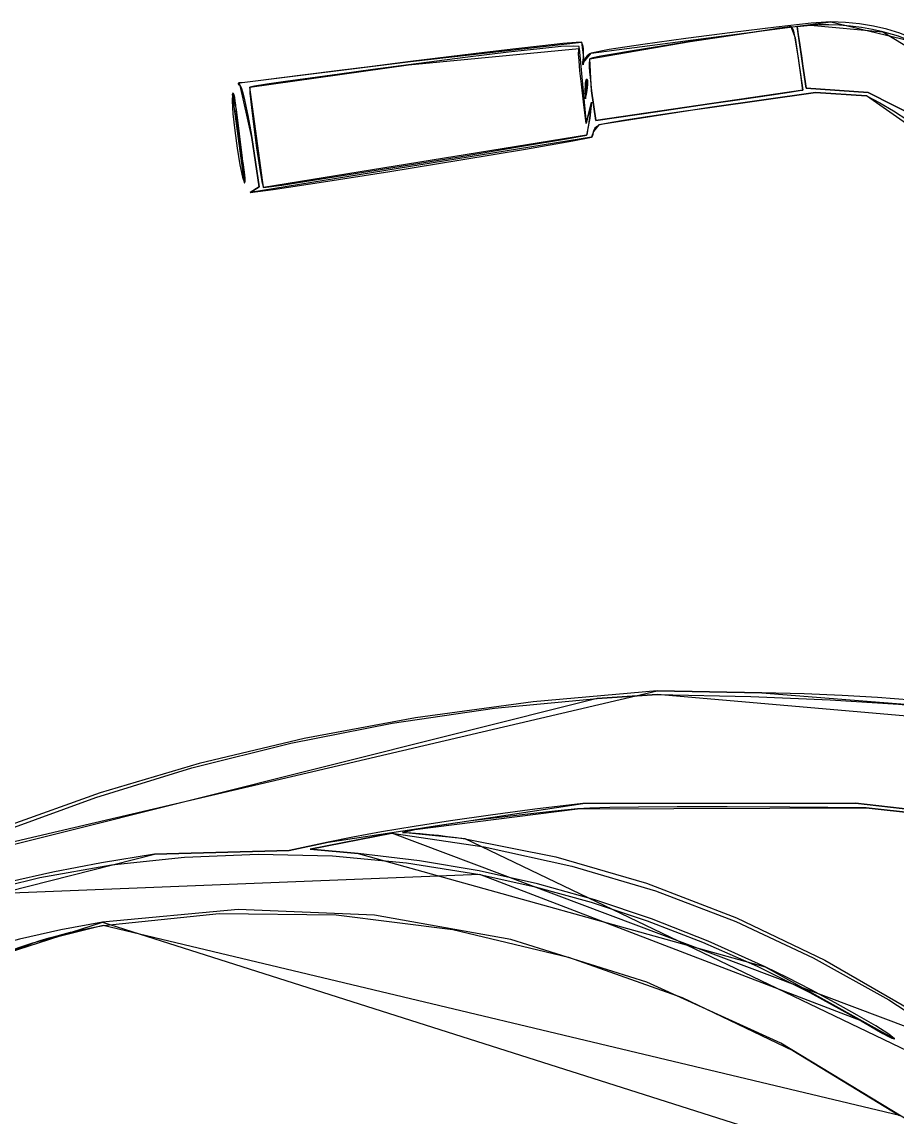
# Model space of a CAD drawing. Extents: x 0.3 to 49.4, y 16 to 54.1.
# Drawn here: x 19.09 to 28.77, y 39.85 to 51.97 of the extents above; entities that cross this region are included whole.
import ezdxf

# ---------------------------------------------------------------- set-up
doc = ezdxf.new("R2010")
doc.units = 0
doc.layers.get('0').update_dxf_attribs({"linetype": 'CONTINUOUS'})

msp = doc.modelspace()

# ---------------------------------------------------------------- linework, layer by layer
at = {"color": 178}
for points in [[(28.037, 51.968), (27.817, 51.952), (27.431, 51.91), (26.947, 51.851), (26.432, 51.784), (25.954, 51.718), (25.582, 51.661), (25.383, 51.622), (28.037, 51.968)], [(27.592, 51.916), (27.557, 51.91), (27.469, 51.897), (27.336, 51.877), (27.163, 51.851), (26.959, 51.821), (26.729, 51.786), (26.48, 51.749), (27.592, 51.916)], [(27.641, 51.793), (27.635, 51.822), (27.629, 51.848), (27.622, 51.871), (27.614, 51.89), (27.606, 51.904), (27.599, 51.913), (27.592, 51.916), (27.641, 51.793)], [(27.809, 51.93), (27.662, 51.915), (27.809, 51.93)], [(27.662, 51.915), (27.676, 51.823), (27.689, 51.74), (27.7, 51.664), (27.71, 51.596), (27.719, 51.534), (27.727, 51.479), (27.734, 51.43), (27.662, 51.915)], [(28.612, 51.858), (28.496, 51.883), (28.375, 51.904), (28.252, 51.92), (28.131, 51.931), (28.014, 51.936), (27.906, 51.936), (27.809, 51.93), (28.612, 51.858)], [(29.068, 51.723), (28.936, 51.787), (28.798, 51.842), (28.655, 51.886), (28.506, 51.922), (28.353, 51.947), (28.197, 51.962), (28.037, 51.968), (29.068, 51.723)], [(25.276, 51.742), (25.218, 51.741), (25.071, 51.728), (24.845, 51.704), (24.551, 51.671), (24.203, 51.63), (23.811, 51.582), (23.386, 51.529), (25.276, 51.742)], [(25.298, 51.575), (25.3, 51.608), (25.301, 51.641), (25.299, 51.67), (25.296, 51.696), (25.29, 51.717), (25.284, 51.733), (25.276, 51.742), (25.298, 51.575)], [(26.48, 51.749), (26.231, 51.711), (26.001, 51.675), (25.797, 51.642), (25.625, 51.612), (25.491, 51.588), (25.404, 51.57), (25.369, 51.56), (26.48, 51.749)], [(27.725, 51.212), (27.723, 51.235), (27.716, 51.295), (27.704, 51.381), (27.689, 51.484), (27.673, 51.594), (27.656, 51.7), (27.641, 51.793), (27.725, 51.212)], [(29.425, 51.364), (29.401, 51.433), (29.333, 51.509), (29.231, 51.59), (29.1, 51.669), (28.948, 51.744), (28.783, 51.808), (28.612, 51.858), (29.425, 51.364)], [(25.25, 51.675), (25.25, 51.694), (25.19, 51.701), (25.051, 51.694), (24.817, 51.671), (24.469, 51.631), (23.991, 51.572), (23.364, 51.491), (25.25, 51.675)], [(25.329, 50.843), (25.299, 51.085), (25.276, 51.279), (25.26, 51.428), (25.25, 51.538), (25.245, 51.613), (25.246, 51.657), (25.25, 51.675), (25.329, 50.843)], [(25.383, 51.622), (25.368, 51.616), (25.353, 51.605), (25.338, 51.591), (25.325, 51.575), (25.314, 51.556), (25.306, 51.537), (25.3, 51.517), (25.383, 51.622)], [(23.386, 51.529), (22.961, 51.475), (22.569, 51.425), (22.22, 51.382), (21.927, 51.345), (21.7, 51.317), (21.552, 51.299), (21.494, 51.293), (23.386, 51.529)], [(25.3, 51.517), (25.297, 51.501), (25.294, 51.493), (25.293, 51.495), (25.293, 51.504), (25.293, 51.52), (25.295, 51.544), (25.298, 51.575), (25.3, 51.517)], [(25.369, 51.56), (25.364, 51.545), (25.362, 51.514), (25.363, 51.471), (25.366, 51.416), (25.372, 51.351), (25.379, 51.28), (25.389, 51.205), (25.369, 51.56)], [(23.364, 51.491), (22.967, 51.44), (22.601, 51.391), (22.277, 51.346), (22.004, 51.308), (21.795, 51.277), (21.659, 51.256), (21.608, 51.244), (23.364, 51.491)], [(27.734, 51.43), (27.761, 51.234), (27.734, 51.43)], [(21.494, 51.293), (21.486, 51.292), (21.481, 51.289), (21.479, 51.286), (21.48, 51.281), (21.484, 51.276), (21.49, 51.27), (21.499, 51.263), (21.494, 51.293)], [(21.499, 51.263), (21.512, 51.242), (21.527, 51.195), (21.545, 51.125), (21.565, 51.036), (21.586, 50.931), (21.607, 50.815), (21.628, 50.689), (21.499, 51.263)], [(25.332, 51.332), (25.328, 51.33), (25.324, 51.321), (25.321, 51.309), (25.319, 51.292), (25.317, 51.272), (25.317, 51.249), (25.318, 51.225), (25.332, 51.332)], [(25.323, 51.117), (25.336, 51.186), (25.344, 51.239), (25.349, 51.278), (25.349, 51.304), (25.347, 51.321), (25.341, 51.33), (25.332, 51.332), (25.323, 51.117)], [(21.415, 51.169), (21.411, 51.094), (21.421, 50.95), (21.442, 50.766), (21.468, 50.569), (21.498, 50.388), (21.526, 50.251), (21.548, 50.186), (21.415, 51.169)], [(21.456, 50.999), (21.451, 51.051), (21.446, 51.096), (21.44, 51.132), (21.434, 51.158), (21.427, 51.174), (21.421, 51.178), (21.415, 51.169), (21.456, 50.999)], [(21.608, 51.244), (21.609, 51.178), (21.625, 51.02), (21.651, 50.806), (21.683, 50.575), (21.715, 50.361), (21.742, 50.202), (21.759, 50.134), (21.608, 51.244)], [(25.318, 51.225), (25.323, 51.117), (25.318, 51.225)], [(25.389, 51.205), (25.436, 50.877), (25.389, 51.205)], [(25.436, 50.877), (26.12, 50.977), (26.664, 51.056), (27.08, 51.117), (27.381, 51.161), (27.58, 51.19), (27.69, 51.207), (27.725, 51.212), (25.436, 50.877)], [(26.697, 51.022), (27.867, 51.185), (26.697, 51.022)], [(27.761, 51.234), (28.449, 51.187), (27.761, 51.234)], [(27.867, 51.185), (28.43, 51.149), (27.867, 51.185)], [(28.43, 51.149), (28.578, 51.074), (28.73, 50.984), (28.887, 50.881), (29.049, 50.766), (29.215, 50.639), (29.386, 50.502), (29.562, 50.356), (28.43, 51.149)], [(28.449, 51.187), (29.025, 50.895), (28.449, 51.187)], [(25.388, 51.078), (25.329, 50.843), (25.388, 51.078)], [(25.368, 50.903), (25.388, 51.078), (25.368, 50.903)], [(25.469, 50.827), (25.513, 50.839), (25.614, 50.858), (25.763, 50.883), (25.954, 50.913), (26.178, 50.947), (26.429, 50.984), (26.697, 51.022), (25.469, 50.827)], [(21.524, 50.46), (21.512, 50.536), (21.5, 50.618), (21.488, 50.702), (21.477, 50.786), (21.468, 50.865), (21.461, 50.938), (21.456, 50.999), (21.524, 50.46)], [(25.334, 50.715), (25.338, 50.723), (25.342, 50.739), (25.347, 50.762), (25.352, 50.791), (25.358, 50.825), (25.363, 50.863), (25.368, 50.903), (25.334, 50.715)], [(25.41, 50.754), (25.412, 50.764), (25.416, 50.775), (25.423, 50.787), (25.432, 50.798), (25.443, 50.809), (25.456, 50.819), (25.469, 50.827), (25.41, 50.754)], [(21.611, 50.08), (21.867, 50.112), (22.423, 50.197), (23.155, 50.313), (23.941, 50.441), (24.658, 50.56), (25.181, 50.651), (25.389, 50.691), (21.611, 50.08)], [(21.628, 50.689), (21.712, 50.144), (21.628, 50.689)], [(21.759, 50.134), (21.961, 50.162), (22.471, 50.241), (23.167, 50.353), (23.925, 50.476), (24.621, 50.591), (25.132, 50.677), (25.334, 50.715), (21.759, 50.134)], [(25.389, 50.691), (25.394, 50.697), (25.398, 50.705), (25.402, 50.713), (25.406, 50.723), (25.408, 50.733), (25.41, 50.744), (25.41, 50.754), (25.389, 50.691)], [(21.548, 50.186), (21.554, 50.187), (21.556, 50.204), (21.555, 50.234), (21.551, 50.277), (21.545, 50.33), (21.536, 50.391), (21.524, 50.46), (21.548, 50.186)], [(21.712, 50.144), (21.611, 50.08), (21.712, 50.144)], [(17.912, 42.594), (18.882, 43.014), (19.903, 43.388), (20.967, 43.714), (22.063, 43.989), (23.181, 44.21), (24.314, 44.375), (25.449, 44.483), (17.912, 42.594)], [(26.115, 44.567), (24.741, 44.444), (23.44, 44.268), (22.209, 44.041), (21.048, 43.764), (19.953, 43.44), (18.923, 43.07), (17.957, 42.655), (26.115, 44.567)], [(25.449, 44.483), (26.115, 44.528), (25.449, 44.483)], [(27.271, 44.545), (26.115, 44.567), (27.271, 44.545)], [(26.115, 44.528), (27.151, 44.503), (28.028, 44.468), (28.783, 44.421), (29.448, 44.361), (30.06, 44.286), (30.653, 44.193), (31.26, 44.08), (26.115, 44.528)], [(30.11, 44.319), (29.691, 44.378), (29.302, 44.426), (28.927, 44.464), (28.552, 44.494), (28.161, 44.517), (27.739, 44.533), (27.271, 44.545), (30.11, 44.319)], [(25.293, 43.321), (24.761, 43.257), (24.272, 43.193), (23.827, 43.129), (23.424, 43.067), (23.064, 43.006), (22.747, 42.948), (22.473, 42.892), (25.293, 43.321)], [(25.234, 43.261), (24.982, 43.237), (24.684, 43.204), (24.367, 43.166), (24.056, 43.127), (23.779, 43.089), (23.563, 43.056), (23.432, 43.032), (25.234, 43.261)], [(28.426, 43.272), (27.582, 43.279), (26.89, 43.282), (26.336, 43.282), (25.907, 43.28), (25.589, 43.276), (25.369, 43.269), (25.234, 43.261), (28.426, 43.272)], [(28.308, 43.323), (25.293, 43.321), (28.308, 43.323)], [(28.955, 43.251), (28.308, 43.323), (28.955, 43.251)], [(28.994, 43.209), (28.426, 43.272), (28.994, 43.209)], [(23.432, 43.032), (23.295, 42.998), (23.432, 43.032)], [(22.277, 42.816), (23.178, 42.991), (22.277, 42.816)], [(23.178, 42.991), (24.199, 42.84), (25.169, 42.627), (26.095, 42.353), (26.983, 42.016), (27.841, 41.614), (28.676, 41.147), (29.495, 40.614), (23.178, 42.991)], [(23.295, 42.998), (23.394, 42.994), (23.494, 42.988), (23.595, 42.979), (23.696, 42.969), (23.796, 42.957), (23.895, 42.944), (23.991, 42.93), (23.295, 42.998)], [(23.991, 42.93), (24.993, 42.732), (25.996, 42.439), (26.992, 42.055), (27.97, 41.586), (28.922, 41.036), (29.838, 40.408), (30.708, 39.708), (23.991, 42.93)], [(22.042, 42.8), (20.554, 42.761), (22.042, 42.8)], [(22.473, 42.892), (22.042, 42.8), (22.473, 42.892)], [(22.806, 42.766), (22.277, 42.816), (22.806, 42.766)], [(20.554, 42.761), (19.966, 42.664), (19.428, 42.56), (18.936, 42.45), (18.484, 42.333), (18.066, 42.209), (17.677, 42.077), (17.311, 41.936), (20.554, 42.761)], [(18.508, 42.308), (19.283, 42.501), (20.077, 42.641), (20.885, 42.728), (21.701, 42.761), (22.521, 42.74), (23.34, 42.664), (24.151, 42.535), (18.508, 42.308)], [(27.31, 41.515), (26.678, 41.799), (26.051, 42.046), (25.423, 42.256), (24.789, 42.432), (24.144, 42.575), (23.485, 42.686), (22.806, 42.766), (27.31, 41.515)], [(24.151, 42.535), (24.765, 42.399), (25.384, 42.227), (26.003, 42.022), (26.616, 41.787), (27.219, 41.522), (27.805, 41.231), (28.37, 40.915), (24.151, 42.535)], [(30.353, 38.705), (28.936, 39.787), (27.482, 40.667), (25.999, 41.343), (24.497, 41.815), (22.987, 42.084), (21.477, 42.148), (19.978, 42.009), (30.353, 38.705)], [(19.986, 41.97), (21.27, 42.103), (22.562, 42.088), (23.853, 41.926), (25.132, 41.621), (26.389, 41.175), (27.614, 40.589), (28.797, 39.867), (19.986, 41.97)], [(19.978, 42.009), (19.515, 41.923), (19.059, 41.819), (18.61, 41.696), (18.164, 41.552), (17.721, 41.387), (17.278, 41.202), (16.833, 40.994), (19.978, 42.009)], [(19.204, 41.774), (19.287, 41.804), (19.388, 41.834), (19.501, 41.865), (19.622, 41.896), (19.746, 41.924), (19.869, 41.949), (19.986, 41.97), (19.204, 41.774)], [(18.864, 41.662), (18.88, 41.664), (18.91, 41.671), (18.952, 41.684), (19.005, 41.702), (19.066, 41.723), (19.133, 41.747), (19.204, 41.774), (18.864, 41.662)], [(28.74, 40.717), (28.676, 40.769), (28.532, 40.86), (28.327, 40.979), (28.083, 41.115), (27.819, 41.258), (27.554, 41.395), (27.31, 41.515), (28.74, 40.717)], [(28.37, 40.915), (28.459, 40.863), (28.54, 40.816), (28.61, 40.777), (28.667, 40.746), (28.71, 40.725), (28.735, 40.715), (28.74, 40.717), (28.37, 40.915)]]:
    msp.add_lwpolyline(points, dxfattribs=at)

doc.saveas('drawing.dxf')
